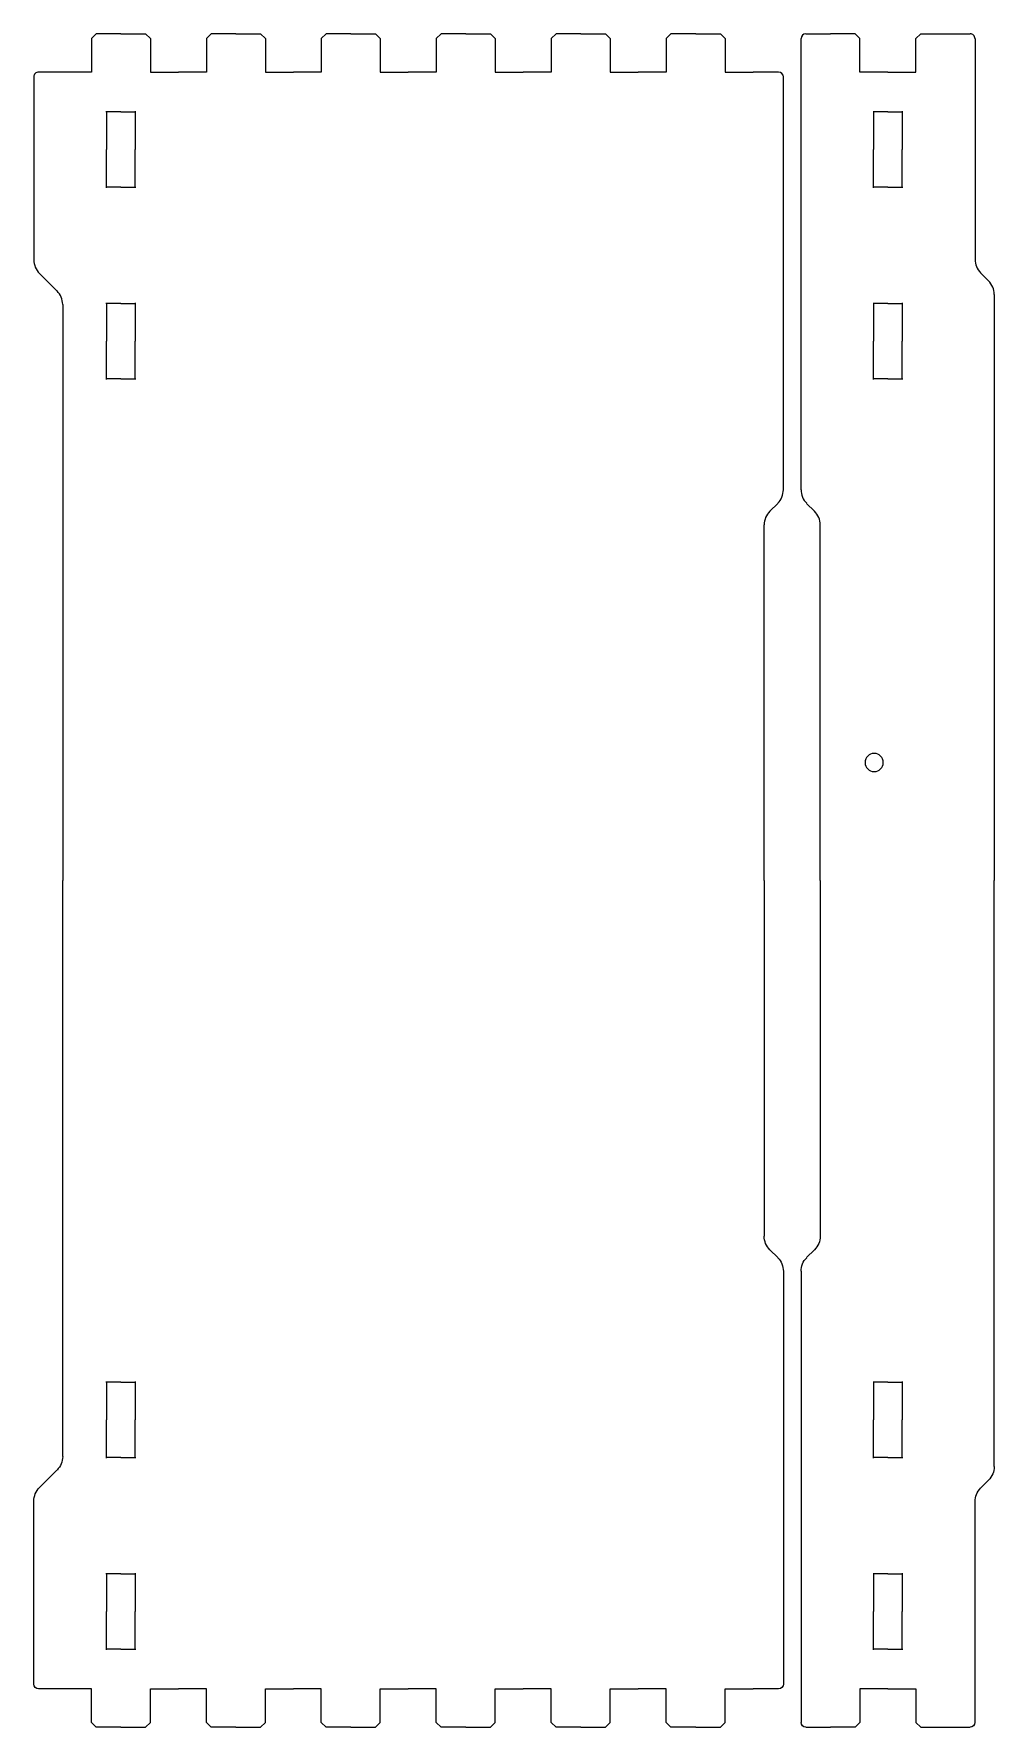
# Model space of a CAD drawing. Header units: inches. Extents: x -309 to 118, y -31 to 166.
# Drawn here: x -129.93 to -123.67, y 97.45 to 108.5 of the extents above; entities that cross this region are included whole.
import ezdxf

# ---------------------------------------------------------------- set-up
doc = ezdxf.new("R2010")
doc.units = ezdxf.units.IN
doc.header["$MEASUREMENT"] = 0
doc.layers.add('CUT', color=1, linetype='Continuous')

# ---------------------------------------------------------------- blocks, each defined once
blk = doc.blocks.new('Dovetail_Out_Half')
for p, q in [((0.24, 0.1925), (0.24, 0.375)), ((-0.01, 0.16125), (0.02125, 0.1925)), ((-0.01, 0), (-0.01, 0.16125)), ((0.02125, 0.1925), (0.24, 0.1925))]:
    blk.add_line(p, q)
blk = doc.blocks.new('BraceHole_Quarter')
at = {"layer": 'CUT', "ltscale": 0.003906}
for p, q in [((-0.25, 0.0935), (0, 0.0935)), ((-0.246, 0), (-0.246, 0.0975))]:
    blk.add_line(p, q, dxfattribs=at)
blk = doc.blocks.new('BraceHole')
at = {"color": 0}
blk.add_blockref('BraceHole_Quarter', (0, 0), dxfattribs=at)
at = {"color": 0, "xscale": -1, "rotation": 180}
blk.add_blockref('BraceHole_Quarter', (0, 0), dxfattribs=at)
at = {"color": 0, "xscale": -1}
blk.add_blockref('BraceHole_Quarter', (0, 0), dxfattribs=at)
at = {"color": 0, "rotation": 180}
blk.add_blockref('BraceHole_Quarter', (0, 0), dxfattribs=at)
blk = doc.blocks.new('BraceHoles')
at = {"color": 0}
for p in [(0.5, 0), (1.75, 0)]:
    blk.add_blockref('BraceHole', p, dxfattribs=at)
blk = doc.blocks.new('Bottom_Side_Half')
at = {"layer": 'CUT', "ltscale": 0.015625}
for p, q in [((-5.275, 1.735), (-5.275, 1.569)), ((-2.55, 1.766), (-5.244, 1.766)), ((-2.41, 1.678), (-2.461, 1.73)), ((0, 1.641), (-2.321, 1.641)), ((-5.275, -2.931), (-5.275, -3.093)), ((-3.961, -3.087), (-3.847, -2.973)), ((-3.759, -2.936), (0, -2.936)), ((-5.244, -3.124), (-4.05, -3.124))]:
    blk.add_line(p, q, dxfattribs=at)
for centre, radius, start, end in [((-5.244, 1.735), 0.0312, 90, 180), ((-2.55, 1.641), 0.125, 45, 90), ((-2.321, 1.766), 0.125, 225, 270), ((-3.759, -3.061), 0.125, 90, 135), ((-5.244, -3.093), 0.0312, 180, 270), ((-4.05, -2.999), 0.125, 270, 315)]:
    blk.add_arc(centre, radius, start, end, dxfattribs=at)
blk.add_blockref('BraceHoles', (-5.27, -2.556))
at = {"layer": 'CUT'}
for p in [(-5.515, 1.194), (-5.515, 0.444), (-5.515, -0.306), (-5.515, -1.056), (-5.515, -1.806), (-5.515, -2.556)]:
    blk.add_blockref('Dovetail_Out_Half', p, dxfattribs=at)
at = {"layer": 'CUT', "xscale": -1, "rotation": 180}
for p in [(-5.515, 1.194), (-5.515, 0.444), (-5.515, -0.306), (-5.515, -1.056), (-5.515, -1.806), (-5.515, -2.556)]:
    blk.add_blockref('Dovetail_Out_Half', p, dxfattribs=at)
blk = doc.blocks.new('Bottom_Side_Full')
at = {"color": 1}
blk.add_blockref('Bottom_Side_Half', (0, 0), dxfattribs=at)
at = {"color": 1, "xscale": -1}
blk.add_blockref('Bottom_Side_Half', (0, 0), dxfattribs=at)
blk = doc.blocks.new('Dovetail_Half')
for p, q in [((-0.25, 0.21375), (-0.25, 0.375)), ((-0.25, 0.21375), (-0.21875, 0.1825)), ((0, 0.1825), (-0.21875, 0.1825)), ((0, 0), (0, 0.1825))]:
    blk.add_line(p, q)
blk = doc.blocks.new('Lid_Side_Half')
at = {"layer": 'CUT'}
for p, q in [((-2.787, 2.55), (-2.787, 5.494)), ((-2.756, 5.525), (-2.595, 5.525)), ((-1.845, 5.525), (-1.684, 5.525)), ((-1.652, 5.494), (-1.652, 4.054)), ((-1.616, 3.965), (-1.564, 3.914)), ((-1.527, 3.825), (-1.527, 0)), ((-2.699, 2.41), (-2.751, 2.461)), ((-2.662, 0), (-2.662, 2.321))]:
    blk.add_line(p, q, dxfattribs=at)
for centre, radius, start, end in [((-2.756, 5.494), 0.0312, 90, 180), ((-1.684, 5.494), 0.0312, 0, 90), ((-1.527, 4.054), 0.125, 180, 225), ((-1.652, 3.825), 0.125, 0, 45), ((-2.662, 2.55), 0.125, 180, 225), ((-2.787, 2.321), 0.125, 0, 45)]:
    blk.add_arc(centre, radius, start, end, dxfattribs=at)
at = {"xscale": -1, "rotation": 90}
blk.add_blockref('BraceHoles', (-2.22, 5.27), dxfattribs=at)
at = {"layer": 'CUT', "xscale": -1, "rotation": 90}
blk.add_blockref('Dovetail_Half', (-2.22, 5.275), dxfattribs=at)
at = {"layer": 'CUT', "rotation": 270}
blk.add_blockref('Dovetail_Half', (-2.22, 5.275), dxfattribs=at)
blk = doc.blocks.new('Lid_Side')
at = {"layer": 'CUT'}
blk.add_circle((-2.31, -0.77), 0.0595, dxfattribs=at)
at = {"rotation": 359.9999999999981}
blk.add_blockref('Lid_Side_Half', (0, 0), dxfattribs=at)
at = {"xscale": -1.000000000000002, "rotation": 179.999999999998}
blk.add_blockref('Lid_Side_Half', (0, 0), dxfattribs=at)

msp = doc.modelspace()

# ---------------------------------------------------------------- block references
at = {"layer": 'CUT', "rotation": 270}
msp.add_blockref('Bottom_Side_Full', (-126.80713, 102.97041), dxfattribs=at)
at = {"layer": 'CUT', "xscale": -1, "rotation": 180}
msp.add_blockref('Lid_Side', (-122.13867, 102.97041), dxfattribs=at)

doc.saveas('drawing.dxf')
